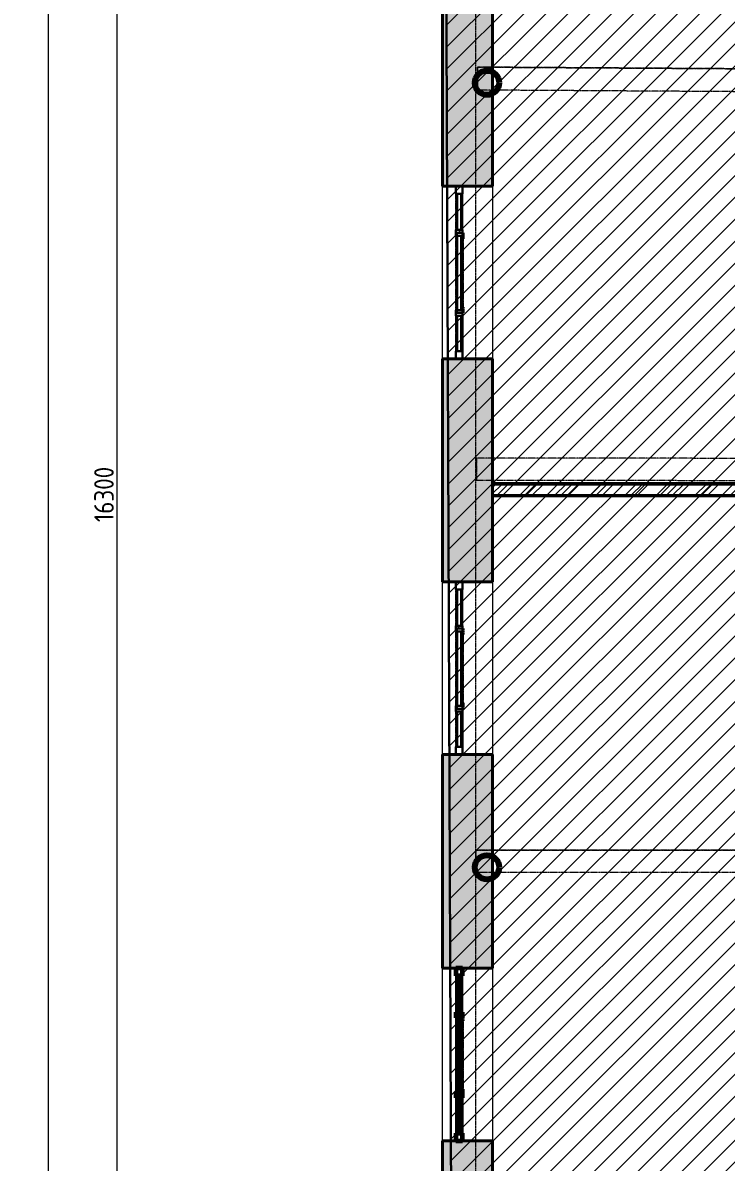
# Model space of a CAD drawing. Header units: millimetres. Extents: x -11886 to 379896, y -8130 to 47743.
# Drawn here: x 97563 to 104763, y 22019 to 33687 of the extents above; entities that cross this region are included whole.
import ezdxf

# ---------------------------------------------------------------- set-up
doc = ezdxf.new("R2010")
doc.units = ezdxf.units.MM
for name, pattern in [('ADSK_Линия сетки', [25, 20, -2.5, 0, -2.5]), ('ADSK_Сверху', [4.5, 3, -1.5]), ('ADSK_Снесено', [4.5, 3, -1.5])]:
    doc.linetypes.add(name, pattern=pattern)
for name, color, linetype, lineweight, true_color in [('_ Окна', 5, 'Continuous', 30, 0x0000ff), ('Витраж', 5, 'Continuous', 18, 0x0000ff), ('Окна', 5, 'Continuous', 18, 0x0000ff), ('Панели витража', 5, 'Continuous', 18, 0x0000ff), ('планы со стояками отопление_dwg', 7, 'Continuous', 9, 0x767676), ('Стены внутренние', 5, 'Continuous', 18, 0x0000ff), ('Стены наружные', 1, 'ADSK_Снесено', 18, 0xff0000), ('Стены штриховка', 5, 'Continuous', 18, 0x0000ff)]:
    doc.layers.add(name, color=color, linetype=linetype, lineweight=lineweight, true_color=true_color)
for name, color, linetype, lineweight in [('Каркас', 7, 'Continuous', 18), ('Оси', 7, 'Continuous', 9), ('Размеры', 7, 'Continuous', 9), ('стояки', 7, 'Continuous', 9)]:
    doc.layers.add(name, color=color, linetype=linetype, lineweight=lineweight)
doc.styles.add('GOST Common_1', font='GOST_Common.ttf', dxfattribs={"width": 0.9, "height": 200})
doc.dimstyles.new('ADSK_Основной_2_5_мм', dxfattribs={"dimscale": 304.8, "dimtxt": 251.428749, "dimasz": 0.463911, "dimexe": 0.492126, "dimexo": 0.492126, "dimgap": 0.098425, "dimtad": 1, "dimdec": 1, "dimrnd": 0.1, "dimdsep": 46, "dimtxsty": 'GOST Common_1', "dimblk1": 'OBLIQUE', "dimblk2": 'OBLIQUE', "dimsah": 1, "dimcen": 0.09, "dimdle": 0.492126, "dimazin": 2, "dimtfac": 1, "dimtdec": 4, "dimtix": 1, "dimtmove": 0, "dimatfit": 3, "dimfxl": 1, "dimtvp": 1, "dimtfill": 1, "dimtolj": 1, "dimtzin": 0, "dimlwd": 20, "dimlwe": 20, "dimarcsym": 2})

# ---------------------------------------------------------------- blocks, each defined once
blk = doc.blocks.new('Прямоугольный импост - 70х20_60мм-1425973-02 План 2-го этажа маркировочный')
at = {"layer": 'Витраж', "color": 161, "linetype": 'ADSK_Сверху', "true_color": 0xaaaaff}
for p, q in [((-6074, 23857), (-6144, 23857)), ((-6144, 23777), (-6144, 23857)), ((-6074, 23777), (-6074, 23857)), ((-6144, 23377), (-6144, 23407)), ((-6074, 23377), (-6074, 23407))]:
    blk.add_line(p, q, dxfattribs=at)
blk = doc.blocks.new('Прямоугольный импост - 70х20_60мм-1424475-02 План 2-го этажа маркировочный')
at = {"layer": 'Витраж', "color": 161, "linetype": 'ADSK_Сверху', "true_color": 0xaaaaff}
for p, q in [((-80, 35), (0, 35)), ((0, 35), (0, -35)), ((0, -35), (-80, -35))]:
    blk.add_line(p, q, dxfattribs=at)
blk = doc.blocks.new('Прямоугольный импост - 70х20_60мм-1424476-02 План 2-го этажа маркировочный')
at = {"layer": 'Витраж', "color": 161, "linetype": 'ADSK_Сверху', "true_color": 0xaaaaff}
for p, q in [((0, 35), (-80, 35)), ((0, -35), (0, 35)), ((-80, -35), (0, -35))]:
    blk.add_line(p, q, dxfattribs=at)
blk = doc.blocks.new('Прямоугольный импост - 70х20_60мм-1329426-02 План 2-го этажа маркировочный')
at = {"layer": 'Витраж', "color": 161, "linetype": 'ADSK_Сверху', "true_color": 0xaaaaff}
for p, q in [((-6144, 23347), (-6144, 23377)), ((-6074, 23347), (-6074, 23377)), ((-6144, 22557), (-6144, 22587)), ((-6074, 22557), (-6074, 22587))]:
    blk.add_line(p, q, dxfattribs=at)
blk = doc.blocks.new('Витраж-тент со смещением вовне - 60мм 30 сдвиг-1466956-02 План 2-го этажа маркировочный')
at = {"layer": '_ Окна', "color": 161, "linetype": 'ADSK_Сверху', "true_color": 0xaaaaff}
for p, q in [((-410, 25), (-410, -45)), ((-410, 25), (-380, 25)), ((-410, -45), (-410, 25)), ((410, 25), (380, 25)), ((410, -45), (410, 25)), ((410, -45), (410, 25)), ((-350, -45), (-410, -45)), ((-350, -35), (-350, -45)), ((350, -35), (350, -45)), ((350, -45), (410, -45))]:
    blk.add_line(p, q, dxfattribs=at)
at = {"layer": 'Окна', "color": 161, "linetype": 'ADSK_Сверху', "true_color": 0xaaaaff}
blk.add_line((-350, -45), (350, -45), dxfattribs=at)
blk = doc.blocks.new('Прямоугольный импост - 70х20_60мм-1225113-02 План 2-го этажа маркировочный')
at = {"layer": 'Витраж', "color": 161, "linetype": 'ADSK_Сверху', "true_color": 0xaaaaff}
for p, q in [((41046, 2435), (41016, 2435)), ((41046, 2365), (41016, 2365)), ((41486, 2435), (41406, 2435)), ((41486, 2365), (41406, 2365)), ((41486, 2365), (41486, 2435))]:
    blk.add_line(p, q, dxfattribs=at)
blk = doc.blocks.new('Прямоугольный импост - 70х60мм-1424473-02 План 2-го этажа маркировочный')
at = {"layer": 'Витраж', "color": 161, "linetype": 'ADSK_Сверху', "true_color": 0xaaaaff}
for p, q in [((-30, 35), (30, 35)), ((30, -35), (-30, -35))]:
    blk.add_line(p, q, dxfattribs=at)
blk = doc.blocks.new('Прямоугольный импост - 70х60мм-1225009-02 План 2-го этажа маркировочный')
at = {"layer": 'Витраж', "color": 161, "linetype": 'ADSK_Сверху', "true_color": 0xaaaaff}
for p, q in [((41046, 2435), (41046, 2365)), ((41406, 2435), (41046, 2435)), ((41406, 2365), (41046, 2365)), ((41406, 2365), (41406, 2435))]:
    blk.add_line(p, q, dxfattribs=at)
blk = doc.blocks.new('Прямоугольный импост - 70х60мм-1425975-02 План 2-го этажа маркировочный')
at = {"layer": 'Витраж', "color": 161, "linetype": 'ADSK_Сверху', "true_color": 0xaaaaff}
for p, q in [((-6074, 23777), (-6144, 23777)), ((-6144, 23407), (-6144, 23777)), ((-6074, 23407), (-6074, 23777)), ((-6144, 23407), (-6074, 23407))]:
    blk.add_line(p, q, dxfattribs=at)
blk = doc.blocks.new('Прямоугольный импост - 70х60мм-1329428-02 План 2-го этажа маркировочный')
at = {"layer": 'Витраж', "color": 161, "linetype": 'ADSK_Сверху', "true_color": 0xaaaaff}
for p, q in [((-6074, 23347), (-6144, 23347)), ((-6144, 22587), (-6144, 23347)), ((-6074, 22587), (-6074, 23347)), ((-6144, 22587), (-6074, 22587))]:
    blk.add_line(p, q, dxfattribs=at)
blk = doc.blocks.new('Системная панель - _AR_Стекло_40мм_привязка по центру-V59-02 План 2-го этажа маркировочный')
at = {"layer": 'Панели витража', "color": 1, "lineweight": 60, "true_color": 0xff0000}
for p, q in [((180, 20), (-180, 20)), ((-180, 20), (-180, -20)), ((180, -20), (180, 20)), ((-180, -20), (180, -20))]:
    blk.add_line(p, q, dxfattribs=at)
blk = doc.blocks.new('Прямоугольный импост - 70х40_60мм-V8-02 План 2-го этажа маркировочный')
at = {"layer": 'Витраж'}
for p, q in [((41046, 2435), (41406, 2435)), ((41046, 2365), (41406, 2365))]:
    blk.add_line(p, q, dxfattribs=at)
blk = doc.blocks.new('Прямоугольный импост - 70х20_60мм-V60-02 План 2-го этажа маркировочный')
at = {"layer": 'Витраж', "color": 1, "lineweight": 60, "true_color": 0xff0000}
for p, q in [((-80, 35), (0, 35)), ((-80, -35), (-80, 35)), ((0, 35), (0, -35)), ((0, -35), (-80, -35))]:
    blk.add_line(p, q, dxfattribs=at)
blk = doc.blocks.new('Прямоугольный импост - 70х20_60мм-V61-02 План 2-го этажа маркировочный')
at = {"layer": 'Витраж', "color": 1, "lineweight": 60, "true_color": 0xff0000}
for p, q in [((0, 35), (-80, 35)), ((-80, 35), (-80, -35)), ((0, -35), (0, 35)), ((-80, -35), (0, -35))]:
    blk.add_line(p, q, dxfattribs=at)
blk = doc.blocks.new('Системная панель - _AR_Стекло_40мм_привязка по центру-1425976-02 План 2-го этажа маркировочный')
at = {"layer": 'Панели витража', "color": 1, "lineweight": 60, "true_color": 0xff0000}
for p, q in [((185, 20), (-185, 20)), ((-185, 20), (-185, -20)), ((185, -20), (185, 20)), ((-185, -20), (185, -20))]:
    blk.add_line(p, q, dxfattribs=at)
blk = doc.blocks.new('Прямоугольный импост - 70х40_60мм-1425974-02 План 2-го этажа маркировочный')
at = {"layer": 'Витраж'}
for p, q in [((-6144, 23777), (-6144, 23407)), ((-6074, 23777), (-6074, 23407))]:
    blk.add_line(p, q, dxfattribs=at)
blk = doc.blocks.new('Системная панель - _AR_Стекло_40мм_привязка по центру-1329429-02 План 2-го этажа маркировочный')
at = {"layer": 'Панели витража', "color": 1, "lineweight": 60, "true_color": 0xff0000}
for p, q in [((380, 20), (-380, 20)), ((-380, 20), (-380, -20)), ((380, -20), (380, 20)), ((-380, -20), (380, -20))]:
    blk.add_line(p, q, dxfattribs=at)
blk = doc.blocks.new('Прямоугольный импост - 70х40_60мм-1329427-02 План 2-го этажа маркировочный')
at = {"layer": 'Витраж'}
for p, q in [((-6144, 23347), (-6144, 22587)), ((-6074, 23347), (-6074, 22587))]:
    blk.add_line(p, q, dxfattribs=at)
blk = doc.blocks.new('Прямоугольный импост - 70х60мм-V62-02 План 2-го этажа маркировочный')
at = {"layer": 'Витраж', "color": 1, "lineweight": 60, "true_color": 0xff0000}
for p, q in [((-30, 35), (30, 35)), ((-30, -35), (-30, 35)), ((30, 35), (30, -35)), ((30, -35), (-30, -35))]:
    blk.add_line(p, q, dxfattribs=at)
blk = doc.blocks.new('Системная панель - _AR_Стекло_40мм_привязка по центру-V63-02 План 2-го этажа маркировочный')
at = {"layer": 'Панели витража', "lineweight": 30}
for p, q in [((180, 20), (-180, 20)), ((-180, 20), (-180, -20)), ((180, -20), (180, 20)), ((-180, -20), (180, -20))]:
    blk.add_line(p, q, dxfattribs=at)
blk = doc.blocks.new('Прямоугольный импост - 70х20_60мм-V64-02 План 2-го этажа маркировочный')
at = {"layer": 'Витраж', "lineweight": 30}
for p, q in [((-80, 35), (0, 35)), ((-80, -35), (-80, 35)), ((0, 35), (0, -35)), ((0, -35), (-80, -35))]:
    blk.add_line(p, q, dxfattribs=at)
blk = doc.blocks.new('Прямоугольный импост - 70х20_60мм-V65-02 План 2-го этажа маркировочный')
at = {"layer": 'Витраж', "lineweight": 30}
for p, q in [((0, 35), (-80, 35)), ((-80, 35), (-80, -35)), ((0, -35), (0, 35)), ((-80, -35), (0, -35))]:
    blk.add_line(p, q, dxfattribs=at)
blk = doc.blocks.new('Системная панель - _AR_Стекло_40мм_привязка по центру-V66-02 План 2-го этажа маркировочный')
at = {"layer": 'Панели витража', "lineweight": 30}
for p, q in [((185, 20), (-185, 20)), ((-185, 20), (-185, -20)), ((185, -20), (185, 20)), ((-185, -20), (185, -20))]:
    blk.add_line(p, q, dxfattribs=at)
blk = doc.blocks.new('Системная панель - _AR_Стекло_40мм_привязка по центру-V67-02 План 2-го этажа маркировочный')
at = {"layer": 'Панели витража', "lineweight": 30}
for p, q in [((380, 20), (-380, 20)), ((-380, 20), (-380, -20)), ((380, -20), (380, 20)), ((-380, -20), (380, -20))]:
    blk.add_line(p, q, dxfattribs=at)
blk = doc.blocks.new('Прямоугольный импост - 70х60мм-V68-02 План 2-го этажа маркировочный')
at = {"layer": 'Витраж', "lineweight": 30}
for p, q in [((-30, 35), (30, 35)), ((-30, -35), (-30, 35)), ((30, 35), (30, -35)), ((30, -35), (-30, -35))]:
    blk.add_line(p, q, dxfattribs=at)
blk = doc.blocks.new('Системная панель - _AR_Стекло_40мм_привязка по центру-V76-02 План 2-го этажа маркировочный')
at = {"layer": 'Панели витража', "lineweight": 30}
for p, q in [((180, 20), (-180, 20)), ((-180, 20), (-180, -20)), ((180, -20), (180, 20)), ((-180, -20), (180, -20))]:
    blk.add_line(p, q, dxfattribs=at)
blk = doc.blocks.new('Прямоугольный импост - 70х20_60мм-V77-02 План 2-го этажа маркировочный')
at = {"layer": 'Витраж', "lineweight": 30}
for p, q in [((-80, 35), (0, 35)), ((-80, -35), (-80, 35)), ((0, 35), (0, -35)), ((0, -35), (-80, -35))]:
    blk.add_line(p, q, dxfattribs=at)
blk = doc.blocks.new('Прямоугольный импост - 70х20_60мм-V78-02 План 2-го этажа маркировочный')
at = {"layer": 'Витраж', "lineweight": 30}
for p, q in [((0, 35), (-80, 35)), ((-80, 35), (-80, -35)), ((0, -35), (0, 35)), ((-80, -35), (0, -35))]:
    blk.add_line(p, q, dxfattribs=at)
blk = doc.blocks.new('Системная панель - _AR_Стекло_40мм_привязка по центру-V79-02 План 2-го этажа маркировочный')
at = {"layer": 'Панели витража', "lineweight": 30}
for p, q in [((185, 20), (-185, 20)), ((-185, 20), (-185, -20)), ((185, -20), (185, 20)), ((-185, -20), (185, -20))]:
    blk.add_line(p, q, dxfattribs=at)
blk = doc.blocks.new('Системная панель - _AR_Стекло_40мм_привязка по центру-V80-02 План 2-го этажа маркировочный')
at = {"layer": 'Панели витража', "lineweight": 30}
for p, q in [((380, 20), (-380, 20)), ((-380, 20), (-380, -20)), ((380, -20), (380, 20)), ((-380, -20), (380, -20))]:
    blk.add_line(p, q, dxfattribs=at)
blk = doc.blocks.new('Прямоугольный импост - 70х60мм-V81-02 План 2-го этажа маркировочный')
at = {"layer": 'Витраж', "lineweight": 30}
for p, q in [((-30, 35), (30, 35)), ((-30, -35), (-30, 35)), ((30, 35), (30, -35)), ((30, -35), (-30, -35))]:
    blk.add_line(p, q, dxfattribs=at)
blk = doc.blocks.new('планы со стояками отопление_dwg-1484427-02 План 2-го этажа маркировочный')
at = {"layer": 'стояки', "color": 246, "lineweight": 80, "true_color": 0x7f001f}
for centre in [(167431, 271479), (167431, 263446)]:
    blk.add_circle(centre, 124, dxfattribs=at)
blk = doc.blocks.new('_Oblique')
at = {"color": 0, "linetype": 'ByBlock', "lineweight": -2}
blk.add_line((-0.5, -0.5), (0.5, 0.5), dxfattribs=at)
blk = doc.blocks.new('*D1578')
at = {"layer": 'Defpoints', "color": 0, "transparency": 16777216}
for p in [(98624, 37007), (98524, 20707), (98624, 20707)]:
    blk.add_point(p, dxfattribs=at)
at = {"layer": 'Размеры', "color": 0, "lineweight": 20, "transparency": 16777216}
for p, q in [((98524, 37157), (98524, 20557)), ((98474, 37007), (98374, 37007)), ((98474, 20707), (98374, 20707))]:
    blk.add_line(p, q, dxfattribs=at)
at = {"layer": 'Размеры', "color": 0, "lineweight": 20, "transparency": 16777216, "xscale": 141.4, "yscale": 141.4, "zscale": 141.4}
for p, rotation in [((98524, 37007), 90), ((98524, 20707), 270)]:
    blk.add_blockref('_Oblique', p, dxfattribs=dict(at, rotation=rotation))
at = {"layer": 'Размеры', "color": 0, "lineweight": 20, "transparency": 16777216, "insert": (98394, 28857), "char_height": 200, "width": 889.8, "attachment_point": 5, "rotation": 90, "style": 'GOST Common_1', "bg_fill": 3, "box_fill_scale": 1.1, "bg_fill_color": 256, "bg_fill_true_color": 13158600, "bg_fill_transparency": 0}
blk.add_mtext('\\A1;16300', dxfattribs=at)
blk = doc.blocks.new('*D1584')
at = {"layer": 'Defpoints', "color": 0, "transparency": 16777216}
for p in [(97924, 43507), (97824, -1693), (97924, -1693)]:
    blk.add_point(p, dxfattribs=at)
at = {"layer": 'Размеры', "color": 0, "lineweight": 20, "transparency": 16777216}
for p, q in [((97824, 43657), (97824, -1843)), ((97774, 43507), (97674, 43507)), ((97774, -1693), (97674, -1693))]:
    blk.add_line(p, q, dxfattribs=at)
at = {"layer": 'Размеры', "color": 0, "lineweight": 20, "transparency": 16777216, "xscale": 141.4, "yscale": 141.4, "zscale": 141.4}
for p, rotation in [((97824, 43507), 90), ((97824, -1693), 270)]:
    blk.add_blockref('_Oblique', p, dxfattribs=dict(at, rotation=rotation))
at = {"layer": 'Размеры', "color": 0, "lineweight": 20, "transparency": 16777216, "insert": (97694, 20907), "char_height": 200, "width": 971.62, "attachment_point": 5, "rotation": 90, "style": 'GOST Common_1', "bg_fill": 3, "box_fill_scale": 1.1, "bg_fill_color": 256, "bg_fill_true_color": 13158600, "bg_fill_transparency": 0}
blk.add_mtext('\\A1;45200', dxfattribs=at)

msp = doc.modelspace()

# ---------------------------------------------------------------- hatches: boundary and pattern name
at = {"lineweight": 13, "true_color": 0x636466, "transparency": 33554559}
h = msp.add_hatch(dxfattribs=at)
h.set_pattern_fill('ANSI31', color=251, scale=50)
h.set_pattern_definition([(45, (108139.4, 85026.59), (-112.2532, 112.2532), [])])
h.paths.add_polyline_path([(112082.9, 43878.87), (101860.65, 43878.87), (101998.36, 8679.25), (108910.53, 8679.25), (108910.53, 12721.22), (111524.62, 12721.22), (111521.03, 13231.22), (111469.49, 21068.63), (112082.9, 21068.63)])
at = {"layer": 'Стены внутренние', "lineweight": 9}
h = msp.add_hatch(dxfattribs=at)
h.set_pattern_fill('FP_1', color=256, style=0, pattern_type=2)
h.set_pattern_definition([(45, (108139.4, 150), (-179.6051, 179.6051), []), (45, (108202.9, 150), (0, 359.2102), []), (45, (108075.9, 150), (0, 359.2102), [])])
h.paths.add_polyline_path([(107698.31, 28856.79), (107698.31, 28956.79), (102370.65, 28956.79), (102370.65, 28856.79), (107694.49, 28856.79)])
at = {"layer": 'Стены наружные', "linetype": 'Continuous', "true_color": 0xc0c0c0}
h = msp.add_hatch(color=9, dxfattribs=at)
h.paths.add_polyline_path([(101860.65, 21135.08), (102370.65, 21135.08), (102370.65, 22237), (101860.65, 22237)])
h.paths.add_polyline_path([(101860.65, 24007), (102370.65, 24007), (102370.65, 26193.21), (101860.65, 26193.21), (101860.65, 25996.81)])
h.paths.add_polyline_path([(102257.6, 27963.21), (102370.65, 27963.21), (102370.65, 30245.55), (101860.65, 30245.55), (101860.65, 27963.21)])
h.paths.add_polyline_path([(102370.65, 32015.55), (102370.65, 34317.56), (101860.65, 34317.56), (101860.65, 32015.55), (102262.52, 32015.55)])
h.paths.add_polyline_path([(101860.65, 36087.56), (102370.65, 36087.56), (102370.65, 43368.87), (101860.65, 43368.87), (101860.65, 39043.72)])

# ---------------------------------------------------------------- linework, layer by layer
at = {"color": 251, "lineweight": 30, "true_color": 0x636466}
msp.add_lwpolyline([(108429.9, 8679.25), (101998.36, 8679.25), (101860.65, 43878.87), (112082.9, 43878.87), (112082.9, 21068.63), (111469.49, 21068.63), (111521.03, 13231.22)], dxfattribs=at)
at = {"layer": 'Каркас', "color": 253, "linetype": 'ADSK_Сверху', "true_color": 0xaaaaaa}
for p, q in [((102217.75, 33233.4), (102216.27, 32998.41)), ((108649.89, 33192.9), (102217.75, 33233.4)), ((108648.41, 32957.91), (102216.27, 32998.41)), ((102208.16, 29228.61), (102208.01, 28999.81)), ((108658.36, 29224.53), (102208.16, 29228.61)), ((108658.22, 28995.73), (102208.01, 28999.81)), ((108667.51, 25214.78), (102199.11, 25213.61)), ((102199.11, 25213.61), (102199.15, 24986.51)), ((108667.55, 24987.68), (102199.15, 24986.51))]:
    msp.add_line(p, q, dxfattribs=at)
at = {"layer": 'Каркас', "color": 253, "linetype": 'ADSK_Сверху', "true_color": 0xb2b2b2}
for p, q in [((102217.01, 33115.91), (102217.75, 33233.4)), ((102217.75, 33233.4), (108649.89, 33192.9)), ((102216.27, 32998.41), (102217.01, 33115.91)), ((102217.01, 33115.91), (102216.75, 32998.41)), ((102216.27, 32998.41), (102216.75, 32998.41)), ((108648.41, 32957.91), (102216.75, 32998.41)), ((102208.08, 29114.21), (102208.16, 29228.61)), ((102199.13, 25100.06), (102199.11, 25213.61)), ((102199.39, 25213.61), (102199.11, 25213.61)), ((102199.39, 25213.61), (102199.13, 25100.06)), ((102199.39, 25213.61), (108667.51, 25214.78)), ((102199.15, 24986.51), (102199.13, 25100.06)), ((108667.55, 24987.68), (102199.15, 24986.51))]:
    msp.add_line(p, q, dxfattribs=at)
at = {"layer": 'Оси', "linetype": 'ADSK_Линия сетки'}
msp.add_line((102199.31, -5917.65), (102199.31, 44571.85), dxfattribs=at)
at = {"layer": 'Стены внутренние', "color": 18, "lineweight": 40, "true_color": 0x000000}
for p, q in [((107686.31, 28968.79), (102370.65, 28968.79)), ((102370.65, 28966.79), (102370.65, 28846.79)), ((102370.65, 28844.79), (107686.31, 28844.79))]:
    msp.add_line(p, q, dxfattribs=at)
at = {"layer": 'Стены наружные', "color": 18, "linetype": 'Continuous', "lineweight": 40, "true_color": 0x000000}
for p, q in [((101860.65, 34317.56), (101860.65, 32015.55)), ((102370.65, 32015.55), (102370.65, 34317.56)), ((101860.65, 32015.55), (102370.65, 32015.55)), ((101860.65, 30245.55), (101860.65, 27963.21)), ((102370.65, 30245.55), (101860.65, 30245.55)), ((102370.65, 28968.79), (102370.65, 30245.55)), ((102370.65, 27963.21), (102370.65, 28844.79)), ((101860.65, 27963.21), (102370.65, 27963.21)), ((101860.65, 26193.21), (101860.65, 24007)), ((102370.65, 26193.21), (101860.65, 26193.21)), ((102370.65, 24007), (102370.65, 26193.21)), ((101860.65, 24007), (102370.65, 24007)), ((101860.65, 22237), (101860.65, 21135.08)), ((102370.65, 22237), (101860.65, 22237)), ((102370.65, 21135.08), (102370.65, 22237))]:
    msp.add_line(p, q, dxfattribs=at)
at = {"layer": 'Стены наружные', "color": 18, "linetype": 'Continuous', "true_color": 0x000000}
for p, q in [((101860.65, 30245.55), (101860.65, 32015.55)), ((102370.65, 32015.55), (102370.65, 30245.55)), ((101860.65, 26193.21), (101860.65, 27963.21)), ((102370.65, 27963.21), (102370.65, 26193.21)), ((101860.65, 22237), (101860.65, 24007)), ((102370.65, 24007), (102370.65, 22237))]:
    msp.add_line(p, q, dxfattribs=at)
at = {"layer": 'Стены штриховка'}
for p, q in [((102370.65, 28968.79), (102370.65, 28966.79)), ((102370.65, 28966.79), (107686.31, 28966.79)), ((102370.65, 28956.79), (107698.31, 28956.79)), ((102370.65, 28856.79), (107698.31, 28856.79)), ((102370.65, 28846.79), (102370.65, 28844.79)), ((102370.65, 28846.79), (107688.31, 28846.79))]:
    msp.add_line(p, q, dxfattribs=at)

# ---------------------------------------------------------------- block references
at = {"layer": '_ Окна', "color": 161, "linetype": 'ADSK_Сверху', "true_color": 0xaaaaff, "rotation": 89.99999999999893}
for p in [(102030.65, 31125.55), (102030.65, 27073.21), (102030.65, 23117)]:
    msp.add_blockref('Витраж-тент со смещением вовне - 60мм 30 сдвиг-1466956-02 План 2-го этажа маркировочный', p, dxfattribs=at)
at = {"layer": 'Витраж', "color": 161, "linetype": 'ADSK_Сверху', "true_color": 0xaaaaff}
for name, p in [('Прямоугольный импост - 70х20_60мм-1425973-02 План 2-го этажа маркировочный', (108139.4, 8158.55)), ('Прямоугольный импост - 70х60мм-1425975-02 План 2-го этажа маркировочный', (108139.4, 8158.55)), ('Прямоугольный импост - 70х20_60мм-1329426-02 План 2-го этажа маркировочный', (108139.4, 8158.55)), ('Прямоугольный импост - 70х60мм-1329428-02 План 2-го этажа маркировочный', (108139.4, 8158.55)), ('Прямоугольный импост - 70х20_60мм-1425973-02 План 2-го этажа маркировочный', (108139.4, 4106.21)), ('Прямоугольный импост - 70х60мм-1425975-02 План 2-го этажа маркировочный', (108139.4, 4106.21)), ('Прямоугольный импост - 70х20_60мм-1329426-02 План 2-го этажа маркировочный', (108139.4, 4106.21)), ('Прямоугольный импост - 70х60мм-1329428-02 План 2-го этажа маркировочный', (108139.4, 4106.21)), ('Прямоугольный импост - 70х20_60мм-1425973-02 План 2-го этажа маркировочный', (108139.4, 150)), ('Прямоугольный импост - 70х60мм-1425975-02 План 2-го этажа маркировочный', (108139.4, 150)), ('Прямоугольный импост - 70х20_60мм-1329426-02 План 2-го этажа маркировочный', (108139.4, 150)), ('Прямоугольный импост - 70х60мм-1329428-02 План 2-го этажа маркировочный', (108139.4, 150))]:
    msp.add_blockref(name, p, dxfattribs=at)
at = {"layer": 'Витраж', "color": 161, "linetype": 'ADSK_Сверху', "true_color": 0xaaaaff, "extrusion": (0, 0, -1), "rotation": 90.0000000000011}
for name, p in [('Прямоугольный импост - 70х20_60мм-1424475-02 План 2-го этажа маркировочный', (-102030.65, 32015.55)), ('Прямоугольный импост - 70х60мм-1424473-02 План 2-го этажа маркировочный', (-102030.65, 31535.55)), ('Прямоугольный импост - 70х60мм-1424473-02 План 2-го этажа маркировочный', (-102030.65, 30715.55)), ('Прямоугольный импост - 70х20_60мм-1424475-02 План 2-го этажа маркировочный', (-102030.65, 27963.21)), ('Прямоугольный импост - 70х60мм-1424473-02 План 2-го этажа маркировочный', (-102030.65, 27483.21)), ('Прямоугольный импост - 70х60мм-1424473-02 План 2-го этажа маркировочный', (-102030.65, 26663.21)), ('Прямоугольный импост - 70х20_60мм-1424475-02 План 2-го этажа маркировочный', (-102030.65, 24007)), ('Прямоугольный импост - 70х60мм-1424473-02 План 2-го этажа маркировочный', (-102030.65, 23527)), ('Прямоугольный импост - 70х60мм-1424473-02 План 2-го этажа маркировочный', (-102030.65, 22707))]:
    msp.add_blockref(name, p, dxfattribs=at)
at = {"layer": 'Витраж', "extrusion": (0, 0, -1), "rotation": 90.0000000000011}
for name, p in [('Прямоугольный импост - 70х20_60мм-V64-02 План 2-го этажа маркировочный', (-102030.65, 32015.55)), ('Прямоугольный импост - 70х60мм-V68-02 План 2-го этажа маркировочный', (-102030.65, 31535.55)), ('Прямоугольный импост - 70х60мм-V68-02 План 2-го этажа маркировочный', (-102030.65, 30715.55)), ('Прямоугольный импост - 70х20_60мм-V77-02 План 2-го этажа маркировочный', (-102030.65, 27963.21)), ('Прямоугольный импост - 70х60мм-V81-02 План 2-го этажа маркировочный', (-102030.65, 27483.21)), ('Прямоугольный импост - 70х60мм-V81-02 План 2-го этажа маркировочный', (-102030.65, 26663.21)), ('Прямоугольный импост - 70х20_60мм-V60-02 План 2-го этажа маркировочный', (-102030.65, 24007)), ('Прямоугольный импост - 70х60мм-V62-02 План 2-го этажа маркировочный', (-102030.65, 23527)), ('Прямоугольный импост - 70х60мм-V62-02 План 2-го этажа маркировочный', (-102030.65, 22707))]:
    msp.add_blockref(name, p, dxfattribs=at)
at = {"layer": 'Витраж'}
for name, p in [('Прямоугольный импост - 70х40_60мм-1425974-02 План 2-го этажа маркировочный', (108139.4, 8158.55)), ('Прямоугольный импост - 70х40_60мм-1329427-02 План 2-го этажа маркировочный', (108139.4, 8158.55)), ('Прямоугольный импост - 70х40_60мм-1425974-02 План 2-го этажа маркировочный', (108139.4, 4106.21)), ('Прямоугольный импост - 70х40_60мм-1329427-02 План 2-го этажа маркировочный', (108139.4, 4106.21)), ('Прямоугольный импост - 70х40_60мм-1425974-02 План 2-го этажа маркировочный', (108139.4, 150)), ('Прямоугольный импост - 70х40_60мм-1329427-02 План 2-го этажа маркировочный', (108139.4, 150))]:
    msp.add_blockref(name, p, dxfattribs=at)
at = {"layer": 'Витраж', "color": 161, "linetype": 'ADSK_Сверху', "true_color": 0xaaaaff, "rotation": 269.9999999999989}
for name, p in [('Прямоугольный импост - 70х20_60мм-1225113-02 План 2-го этажа маркировочный', (99631.14, 71731.17)), ('Прямоугольный импост - 70х60мм-1225009-02 План 2-го этажа маркировочный', (99631.14, 71731.17)), ('Прямоугольный импост - 70х20_60мм-1424476-02 План 2-го этажа маркировочный', (102030.65, 30245.55)), ('Прямоугольный импост - 70х20_60мм-1225113-02 План 2-го этажа маркировочный', (99631.14, 67678.83)), ('Прямоугольный импост - 70х60мм-1225009-02 План 2-го этажа маркировочный', (99631.14, 67678.83)), ('Прямоугольный импост - 70х20_60мм-1424476-02 План 2-го этажа маркировочный', (102030.65, 26193.21)), ('Прямоугольный импост - 70х20_60мм-1225113-02 План 2-го этажа маркировочный', (99631.14, 63722.62)), ('Прямоугольный импост - 70х60мм-1225009-02 План 2-го этажа маркировочный', (99631.14, 63722.62)), ('Прямоугольный импост - 70х20_60мм-1424476-02 План 2-го этажа маркировочный', (102030.65, 22237))]:
    msp.add_blockref(name, p, dxfattribs=at)
at = {"layer": 'Витраж', "rotation": 269.9999999999989}
for name, p in [('Прямоугольный импост - 70х40_60мм-V8-02 План 2-го этажа маркировочный', (99631.14, 71731.17)), ('Прямоугольный импост - 70х20_60мм-V65-02 План 2-го этажа маркировочный', (102030.65, 30245.55)), ('Прямоугольный импост - 70х40_60мм-V8-02 План 2-го этажа маркировочный', (99631.14, 67678.83)), ('Прямоугольный импост - 70х20_60мм-V78-02 План 2-го этажа маркировочный', (102030.65, 26193.21)), ('Прямоугольный импост - 70х40_60мм-V8-02 План 2-го этажа маркировочный', (99631.14, 63722.62)), ('Прямоугольный импост - 70х20_60мм-V61-02 План 2-го этажа маркировочный', (102030.65, 22237))]:
    msp.add_blockref(name, p, dxfattribs=at)
at = {"layer": 'Панели витража', "rotation": 89.99999999999893}
for name, p in [('Системная панель - _AR_Стекло_40мм_привязка по центру-V66-02 План 2-го этажа маркировочный', (102030.65, 31750.55)), ('Системная панель - _AR_Стекло_40мм_привязка по центру-V67-02 План 2-го этажа маркировочный', (102030.65, 31125.55)), ('Системная панель - _AR_Стекло_40мм_привязка по центру-V63-02 План 2-го этажа маркировочный', (102030.65, 30505.55)), ('Системная панель - _AR_Стекло_40мм_привязка по центру-V79-02 План 2-го этажа маркировочный', (102030.65, 27698.21)), ('Системная панель - _AR_Стекло_40мм_привязка по центру-V80-02 План 2-го этажа маркировочный', (102030.65, 27073.21)), ('Системная панель - _AR_Стекло_40мм_привязка по центру-V76-02 План 2-го этажа маркировочный', (102030.65, 26453.21)), ('Системная панель - _AR_Стекло_40мм_привязка по центру-1425976-02 План 2-го этажа маркировочный', (102030.65, 23742)), ('Системная панель - _AR_Стекло_40мм_привязка по центру-1329429-02 План 2-го этажа маркировочный', (102030.65, 23117)), ('Системная панель - _AR_Стекло_40мм_привязка по центру-V59-02 План 2-го этажа маркировочный', (102030.65, 22497))]:
    msp.add_blockref(name, p, dxfattribs=at)
at = {"layer": 'планы со стояками отопление_dwg', "color": 6, "true_color": 0xff00ff}
msp.add_blockref('планы со стояками отопление_dwg-1484427-02 План 2-го этажа маркировочный', (-65116.64, -238406.38), dxfattribs=at)

# ---------------------------------------------------------------- dimensions: what is measured, and where the dimension line sits
at = {"layer": 'Размеры', "lineweight": 20}
for base, p1, p2, override, picture, middle in [((97824.19, -1693.21), (97924.18, 43506.79), (97924.18, -1693.21), {"dimpost": '<>', "dimfxl": 45200}, '*D1584', (97694.19, 20906.79)), ((98524.19, 20706.79), (98624.18, 37006.79), (98624.18, 20706.79), {"dimpost": '<>', "dimfxl": 16300}, '*D1578', (98394.19, 28856.79))]:
    dim = msp.add_linear_dim(base=base, p1=p1, p2=p2, angle=90, dimstyle='ADSK_Основной_2_5_мм', override=override, dxfattribs=at)
    dim.commit()
    dim.dimension.update_dxf_attribs({"geometry": picture, "text_midpoint": middle})

doc.saveas('drawing.dxf')
